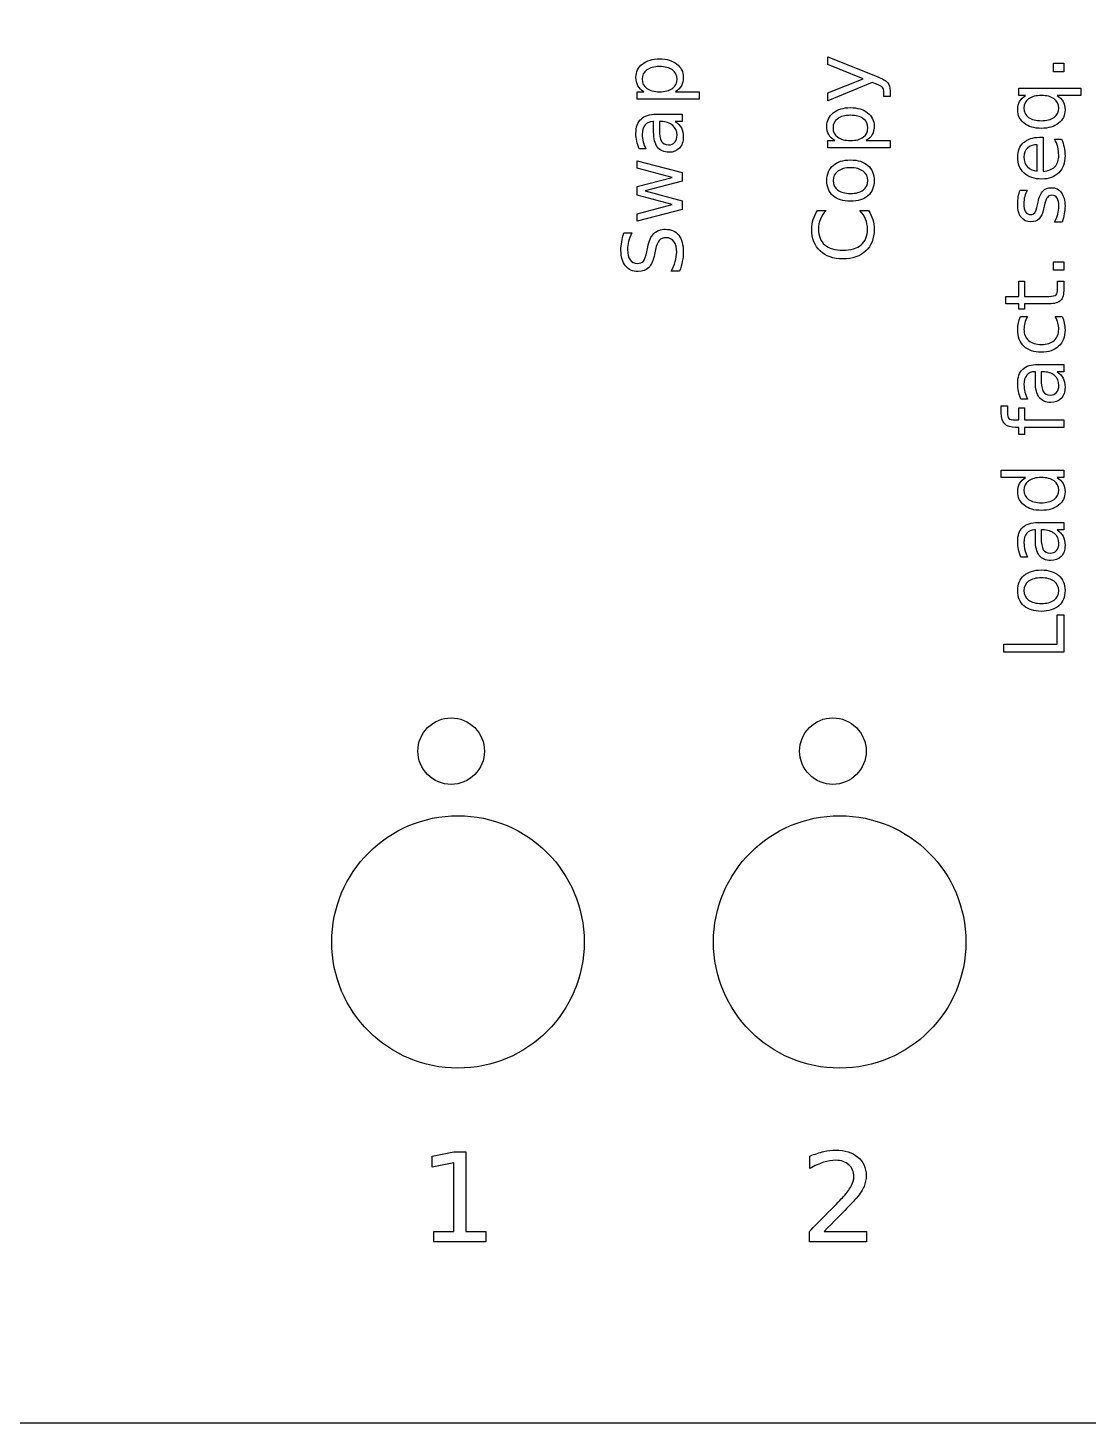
# Model space of a CAD drawing. Extents: x 30 to 245, y 40 to 174.
# Drawn here: x 136.4 to 185.8, y 39.5 to 104.5 of the extents above; entities that cross this region are included whole.
import ezdxf

# ---------------------------------------------------------------- set-up
doc = ezdxf.new("R2010")
doc.units = 0
doc.layers.add('Calque_1', color=7, linetype='CONTINUOUS')

msp = doc.modelspace()

# ---------------------------------------------------------------- linework, layer by layer
at = {"layer": 'Calque_1', "color": 1}
for points in [[(30, 174.5), (245, 174.5), (245, 39.5), (30, 39.5)], [(157.68251, 70.80499)], [(175.46251, 70.80499)], [(162.33, 61.91499)], [(180.11, 61.91499)]]:
    msp.add_lwpolyline(points, close=True, dxfattribs=at)
at = {"layer": 'Calque_1', "color": 7}
for points in [[(165.84187, 102.69687)], [(184.19375, 102.45312), (184.19375, 102.84875), (184.67, 102.84875), (184.67, 102.45312)], [(166.57498, 101.52312)], [(165.69189, 100.47687)], [(174.73187, 100.42437)], [(183.62187, 100.17312)], [(175.46498, 99.25062)], [(164.79, 95.49125), (164.79, 95.83625), (166.42875, 96.2675), (164.79, 96.69687), (164.79, 97.10375), (166.42875, 97.535), (164.79, 97.96437), (164.79, 98.30937), (166.89, 97.76), (166.89, 97.35312), (165.16875, 96.90125), (166.89, 96.4475), (166.89, 96.04062)], [(173.62937, 97.38312)], [(173.92187, 97.38312)], [(173.19629, 95.99562)], [(164.1825, 94.9475)], [(184.19375, 93.20562), (184.19375, 93.60125), (184.67, 93.60125), (184.67, 93.20562)], [(182.65054, 91.04562)], [(183.47189, 88.82187)], [(182.88877, 83.55125)], [(183.62187, 82.37562)], [(183.47189, 81.45687)], [(182.51937, 78.28062)], [(182.81187, 78.28062)], [(181.87062, 75.41187), (181.87062, 75.79062), (184.35125, 75.79062), (184.35125, 77.15375), (184.67, 77.15375), (184.67, 75.41187)], [(155.33062, 48.42313), (156.25875, 48.42313), (156.25875, 51.62657), (155.24906, 51.42407), (155.24906, 51.94157), (156.25312, 52.14407), (156.82125, 52.14407), (156.82125, 48.42313), (157.74937, 48.42313), (157.74937, 47.94501), (155.33062, 47.94501)], [(173.5016, 48.42312)]]:
    msp.add_lwpolyline(points, close=True, dxfattribs=at)
for points in [[(175.90375, 101.89437), (175.74625, 101.95627), (173.68, 101.10689), (173.68, 101.47252), (175.3225, 102.12877), (173.68, 102.78502), (173.68, 103.15064), (175.975, 102.22812)], [(166.575, 101.52312), (167.68875, 101.52312), (167.68875, 101.17625), (164.79, 101.17625), (164.79, 101.52312), (165.10875, 101.52312)], [(176.57875, 101.57187), (176.57875, 101.29625), (176.29, 101.29625), (176.29, 101.49875)], [(182.88877, 101.34875), (182.57, 101.34875), (182.57, 101.69375), (185.46875, 101.69375), (185.46875, 101.34875), (184.355, 101.34875)], [(165.56437, 99.64812), (165.56437, 100.13187), (165.53067, 100.13187)], [(165.69187, 100.47687), (166.89, 100.47687), (166.89, 100.13187), (166.57125, 100.13187)], [(165.91122, 100.13187), (165.83432, 100.13187), (165.83437, 99.78875)], [(165.20439, 98.85687), (164.88564, 98.85687)], [(175.465, 99.25062), (176.57875, 99.25062), (176.57875, 98.90375), (173.68, 98.90375), (173.68, 99.25062), (173.99875, 99.25062)], [(183.43437, 97.82562), (183.4325, 99.05562)], [(183.53365, 99.40062), (183.53375, 99.40062)], [(183.53375, 99.40062), (183.7025, 99.40062), (183.7025, 97.81437)], [(184.23682, 99.32), (184.56307, 99.32)], [(182.63199, 96.94067), (182.63187, 96.94062)], [(182.63187, 96.94062), (182.95812, 96.94062)], [(183.44182, 96.25814), (183.46812, 96.37627)], [(173.19625, 95.99562), (173.59562, 95.99562)], [(175.16879, 95.99562), (175.56441, 95.99562)], [(183.75697, 96.1888), (183.72887, 96.0688)], [(164.1825, 94.9475), (164.55187, 94.9475)], [(184.59317, 95.44814), (184.23692, 95.44814)], [(165.24189, 94.06062), (165.28879, 94.28937)], [(165.64877, 94.17875), (165.60377, 93.94812)], [(166.76629, 93.15687), (166.37629, 93.15687)], [(181.97375, 91.99062), (182.57, 91.99062), (182.57, 92.70125), (182.83812, 92.70125), (182.83812, 91.99062), (183.97812, 91.99062)], [(184.38122, 92.34689), (184.38122, 92.70127), (184.67, 92.70127), (184.67, 92.34689)], [(183.97812, 91.64377), (182.83812, 91.64377), (182.83812, 91.39064), (182.57, 91.39064), (182.57, 91.64377), (181.97375, 91.64377), (181.97375, 91.99062)], [(182.65062, 91.04562), (182.97312, 91.04562)], [(184.27064, 91.04562), (184.58939, 91.04562)], [(183.34437, 87.99312), (183.34437, 88.47687), (183.31067, 88.47687)], [(183.47187, 88.82187), (184.67, 88.82187), (184.67, 88.47687), (184.35125, 88.47687)], [(183.69122, 88.47687), (183.61432, 88.47687), (183.61437, 88.13375)], [(182.98439, 87.20187), (182.66564, 87.20187)], [(181.7525, 86.8925), (182.03937, 86.8925), (182.03937, 86.5625)], [(181.7525, 86.5662), (181.7525, 86.8925)], [(182.38437, 86.23245), (182.57, 86.23245), (182.57, 86.80057), (182.83812, 86.80057), (182.83812, 86.23245), (184.67, 86.23245), (184.67, 85.88557), (182.83812, 85.88557), (182.83812, 85.55557), (182.57, 85.55557), (182.57, 85.88557), (182.42375, 85.88557)], [(182.88875, 83.55125), (181.7525, 83.55125), (181.7525, 83.89625), (184.67, 83.89625), (184.67, 83.55125), (184.355, 83.55125)], [(183.47187, 81.45687), (184.67, 81.45687), (184.67, 81.11187), (184.35125, 81.11187)], [(183.34437, 80.62812), (183.34437, 81.11187), (183.31067, 81.11187)], [(183.69122, 81.11187), (183.61432, 81.11187), (183.61437, 80.76875)], [(182.98439, 79.83687), (182.66564, 79.83687)], [(172.84625, 51.36783), (172.84625, 51.94158)], [(173.50156, 48.42313), (175.48437, 48.42313), (175.48437, 47.94501), (172.81812, 47.94501), (172.81812, 48.42313)]]:
    msp.add_lwpolyline(points, dxfattribs=at)
for points in [[(164.73935, 102.19437), (164.73935, 102.44937), (164.8406, 102.656247), (165.0431, 102.815)], [(165.0431, 102.815), (165.2456, 102.975), (165.51185, 103.055), (165.84185, 103.055)], [(165.84187, 102.69687), (165.588123, 102.69687), (165.389373, 102.64437), (165.24562, 102.53937)], [(165.84185, 103.055), (166.17185, 103.055), (166.4381, 102.975), (166.6406, 102.815)], [(166.44, 102.53937), (166.295, 102.64437), (166.095623, 102.69687), (165.84187, 102.69687)], [(166.6406, 102.815), (166.8431, 102.656247), (166.94435, 102.44937), (166.94435, 102.19437)], [(164.83125, 101.79687), (164.769983, 101.908123), (164.73935, 102.040623), (164.73935, 102.19437)], [(165.24562, 102.53937), (165.10062, 102.435623), (165.02812, 102.2925), (165.02812, 102.11)], [(165.02812, 102.11), (165.02812, 101.9275), (165.10062, 101.78375), (165.24562, 101.67875)], [(166.65562, 102.11), (166.65562, 102.2925), (166.583747, 102.435623), (166.44, 102.53937)], [(166.44, 101.67875), (166.583747, 101.78375), (166.65562, 101.9275), (166.65562, 102.11)], [(166.94435, 102.19437), (166.94435, 102.040623), (166.91435, 101.908123), (166.85435, 101.79687)], [(175.975, 102.22812), (176.225, 102.13062), (176.388123, 102.03562), (176.46437, 101.94312)], [(165.10875, 101.52312), (164.98375, 101.59562), (164.89125, 101.68687), (164.83125, 101.79687)], [(165.24562, 101.67875), (165.389373, 101.574997), (165.588123, 101.52312), (165.84187, 101.52312)], [(165.84187, 101.52312), (166.095623, 101.52312), (166.295, 101.574997), (166.44, 101.67875)], [(166.85435, 101.79687), (166.793083, 101.68687), (166.69996, 101.59562), (166.57498, 101.52312)], [(176.2225, 101.72), (176.1775, 101.772533), (176.07125, 101.830657), (175.90375, 101.89437)], [(176.29, 101.49875), (176.29, 101.59375), (176.2675, 101.6675), (176.2225, 101.72)], [(176.46437, 101.94312), (176.540623, 101.85062), (176.57875, 101.72687), (176.57875, 101.57187)], [(173.9331, 100.5425), (174.1356, 100.7025), (174.40185, 100.7825), (174.73185, 100.7825)], [(174.73185, 100.7825), (175.06185, 100.7825), (175.3281, 100.7025), (175.5306, 100.5425)], [(182.51937, 100.67562), (182.51937, 100.83062), (182.550003, 100.96312), (182.61127, 101.07312)], [(182.61127, 101.07312), (182.67127, 101.184373), (182.76377, 101.27625), (182.88877, 101.34875)], [(183.02562, 101.19125), (182.88062, 101.08625), (182.80812, 100.9425), (182.80812, 100.76)], [(182.80812, 100.76), (182.80812, 100.5775), (182.88062, 100.43375), (183.02562, 100.32875)], [(183.62187, 101.34875), (183.368123, 101.34875), (183.169373, 101.29625), (183.02562, 101.19125)], [(184.22, 101.19125), (184.075, 101.29625), (183.875623, 101.34875), (183.62187, 101.34875)], [(184.43562, 100.76), (184.43562, 100.9425), (184.363747, 101.08625), (184.22, 101.19125)], [(184.22, 100.32875), (184.363747, 100.43375), (184.43562, 100.5775), (184.43562, 100.76)], [(184.355, 101.34875), (184.48, 101.27625), (184.573123, 101.184373), (184.63437, 101.07312)], [(184.63437, 101.07312), (184.69437, 100.96312), (184.72437, 100.83062), (184.72437, 100.67562)], [(164.73939, 99.57125), (164.73939, 99.874997), (164.81814, 100.10187), (164.97564, 100.25187)], [(164.97564, 100.25187), (165.13314, 100.40187), (165.37189, 100.47687), (165.69189, 100.47687)], [(165.53067, 100.13187), (165.371923, 100.13187), (165.249423, 100.07937), (165.16317, 99.97437)], [(166.45309, 99.9575), (166.316843, 100.073747), (166.13622, 100.13187), (165.91122, 100.13187)], [(166.57125, 100.13187), (166.69875, 100.053123), (166.793123, 99.955), (166.85437, 99.8375)], [(173.62935, 99.92187), (173.62935, 100.17687), (173.7306, 100.383747), (173.9331, 100.5425)], [(174.13562, 100.26687), (173.99062, 100.163123), (173.91812, 100.02), (173.91812, 99.8375)], [(174.73187, 100.42437), (174.478123, 100.42437), (174.279373, 100.37187), (174.13562, 100.26687)], [(175.33, 100.26687), (175.185, 100.37187), (174.985623, 100.42437), (174.73187, 100.42437)], [(175.54562, 99.8375), (175.54562, 100.02), (175.473747, 100.163123), (175.33, 100.26687)], [(175.5306, 100.5425), (175.7331, 100.383747), (175.83435, 100.17687), (175.83435, 99.92187)], [(182.82312, 100.055), (182.62062, 100.215), (182.51937, 100.421873), (182.51937, 100.67562)], [(183.02562, 100.32875), (183.169373, 100.224997), (183.368123, 100.17312), (183.62187, 100.17312)], [(183.62187, 100.17312), (183.875623, 100.17312), (184.075, 100.224997), (184.22, 100.32875)], [(184.72437, 100.67562), (184.72437, 100.421873), (184.62312, 100.215), (184.42062, 100.055)], [(164.77689, 99.22437), (164.75189, 99.343123), (164.73939, 99.45875), (164.73939, 99.57125)], [(165.16317, 99.97437), (165.07567, 99.870623), (165.03192, 99.724373), (165.03192, 99.53562)], [(165.03192, 99.53562), (165.03192, 99.41562), (165.046287, 99.298747), (165.07502, 99.185)], [(165.74437, 98.93937), (165.62437, 99.098123), (165.56437, 99.334373), (165.56437, 99.64812)], [(165.83437, 99.78875), (165.83437, 99.509997), (165.866237, 99.31687), (165.92997, 99.20937)], [(166.65559, 99.49812), (166.65559, 99.689373), (166.58809, 99.8425), (166.45309, 99.9575)], [(166.54872, 99.16812), (166.619967, 99.249373), (166.65559, 99.359373), (166.65559, 99.49812)], [(166.85437, 99.8375), (166.91437, 99.72), (166.94437, 99.57625), (166.94437, 99.40625)], [(173.72125, 99.52437), (173.659983, 99.635623), (173.62935, 99.768123), (173.62935, 99.92187)], [(173.99875, 99.25062), (173.87375, 99.32312), (173.78125, 99.41437), (173.72125, 99.52437)], [(173.91812, 99.8375), (173.91812, 99.655), (173.99062, 99.51125), (174.13562, 99.40625)], [(175.33, 99.40625), (175.473747, 99.51125), (175.54562, 99.655), (175.54562, 99.8375)], [(175.74435, 99.52437), (175.683083, 99.41437), (175.58996, 99.32312), (175.46498, 99.25062)], [(175.83435, 99.92187), (175.83435, 99.768123), (175.80435, 99.635623), (175.74435, 99.52437)], [(183.62187, 99.81687), (183.29187, 99.81687), (183.02562, 99.896247), (182.82312, 100.055)], [(184.42062, 100.055), (184.21812, 99.896247), (183.95187, 99.81687), (183.62187, 99.81687)], [(164.88564, 98.85687), (164.836907, 98.983123), (164.800657, 99.105623), (164.77689, 99.22437)], [(165.07502, 99.185), (165.103753, 99.071247), (165.146877, 98.96187), (165.20439, 98.85687)], [(166.27875, 98.70312), (166.042497, 98.70312), (165.86437, 98.78187), (165.74437, 98.93937)], [(165.92997, 99.20937), (165.993703, 99.10187), (166.102453, 99.04812), (166.25622, 99.04812)], [(166.25622, 99.04812), (166.37872, 99.04812), (166.47622, 99.08812), (166.54872, 99.16812)], [(166.76437, 98.8925), (166.643123, 98.766247), (166.48125, 98.70312), (166.27875, 98.70312)], [(166.94437, 99.40625), (166.94437, 99.19125), (166.88437, 99.02), (166.76437, 98.8925)], [(174.13562, 99.40625), (174.279373, 99.302497), (174.478123, 99.25062), (174.73187, 99.25062)], [(174.73187, 99.25062), (174.985623, 99.25062), (175.185, 99.302497), (175.33, 99.40625)], [(182.51927, 98.48375), (182.51927, 98.76625), (182.61052, 98.989373), (182.79302, 99.15312)], [(182.79302, 99.15312), (182.974273, 99.31812), (183.22115, 99.40062), (183.53365, 99.40062)], [(182.98062, 98.89625), (182.86812, 98.79375), (182.81187, 98.6575), (182.81187, 98.4875)], [(183.4325, 99.05562), (183.243747, 99.052953), (183.09312, 98.99983), (182.98062, 98.89625)], [(184.38307, 98.94875), (184.350603, 99.07375), (184.301853, 99.1975), (184.23682, 99.32)], [(184.43187, 98.56437), (184.43187, 98.69687), (184.415603, 98.824997), (184.38307, 98.94875)], [(184.56307, 99.32), (184.615603, 99.196247), (184.655603, 99.06937), (184.68307, 98.93937)], [(184.68307, 98.93937), (184.710537, 98.80937), (184.72427, 98.677497), (184.72427, 98.54375)], [(173.92187, 98.09), (174.11687, 98.261247), (174.38687, 98.34687), (174.73187, 98.34687)], [(174.73187, 98.34687), (175.075623, 98.34687), (175.345623, 98.261247), (175.54187, 98.09)], [(182.82302, 97.73187), (182.62052, 97.918123), (182.51927, 98.16875), (182.51927, 98.48375)], [(182.81187, 98.4875), (182.81187, 98.295), (182.866247, 98.140623), (182.975, 98.02437)], [(184.24625, 98.02812), (184.369997, 98.156873), (184.43187, 98.335623), (184.43187, 98.56437)], [(184.72427, 98.54375), (184.72427, 98.20875), (184.62677, 97.943123), (184.43177, 97.74687)], [(173.62937, 97.38312), (173.62937, 97.68312), (173.72687, 97.918747), (173.92187, 98.09)], [(174.14125, 97.82), (173.994997, 97.7125), (173.92187, 97.566873), (173.92187, 97.38312)], [(174.73187, 97.98125), (174.483123, 97.98125), (174.28625, 97.9275), (174.14125, 97.82)], [(175.32437, 97.82), (175.17937, 97.9275), (174.98187, 97.98125), (174.73187, 97.98125)], [(175.54187, 97.38312), (175.54187, 97.566873), (175.46937, 97.7125), (175.32437, 97.82)], [(175.54187, 98.09), (175.73687, 97.918747), (175.83437, 97.68312), (175.83437, 97.38312)], [(183.64052, 97.45437), (183.296773, 97.45437), (183.024273, 97.54687), (182.82302, 97.73187)], [(182.975, 98.02437), (183.083747, 97.90937), (183.23687, 97.84312), (183.43437, 97.82562)], [(184.43177, 97.74687), (184.23677, 97.55187), (183.97302, 97.45437), (183.64052, 97.45437)], [(183.7025, 97.81437), (183.94, 97.82937), (184.12125, 97.90062), (184.24625, 98.02812)], [(173.92187, 96.67437), (173.72687, 96.845623), (173.62937, 97.081873), (173.62937, 97.38312)], [(173.92187, 97.38312), (173.92187, 97.19812), (173.99437, 97.05187), (174.13937, 96.94437)], [(174.13937, 96.94437), (174.283123, 96.83687), (174.480623, 96.78312), (174.73187, 96.78312)], [(174.73187, 96.78312), (174.983123, 96.78312), (175.18125, 96.836247), (175.32625, 96.9425)], [(175.32625, 96.9425), (175.469997, 97.05), (175.54187, 97.196873), (175.54187, 97.38312)], [(175.83437, 97.38312), (175.83437, 97.081873), (175.73687, 96.845623), (175.54187, 96.67437)], [(182.54759, 96.62942), (182.566323, 96.74192), (182.594457, 96.84567), (182.63199, 96.94067)], [(182.95812, 96.94062), (182.90812, 96.84312), (182.87062, 96.74187), (182.84562, 96.63687)], [(183.46812, 96.37627), (183.520653, 96.62127), (183.59503, 96.79502), (183.69125, 96.89752)], [(183.69125, 96.89752), (183.78625, 97.001267), (183.919373, 97.05314), (184.09062, 97.05314)], [(184.09062, 97.05314), (184.28562, 97.05314), (184.439997, 96.97564), (184.55375, 96.82064)], [(174.73187, 96.41937), (174.38687, 96.41937), (174.11687, 96.50437), (173.92187, 96.67437)], [(175.54187, 96.67437), (175.345623, 96.50437), (175.075623, 96.41937), (174.73187, 96.41937)], [(182.51949, 96.26942), (182.51949, 96.39692), (182.528857, 96.51692), (182.54759, 96.62942)], [(182.68074, 95.67317), (182.57324, 95.81317), (182.51949, 96.01192), (182.51949, 96.26942)], [(182.84562, 96.63687), (182.82062, 96.53187), (182.80812, 96.42312), (182.80812, 96.31062)], [(182.80812, 96.31062), (182.80812, 96.139373), (182.834353, 96.010623), (182.88682, 95.92437)], [(183.31245, 95.88877), (183.35745, 95.950037), (183.400573, 96.07316), (183.44182, 96.25814)], [(183.90135, 96.60317), (183.85135, 96.540703), (183.803223, 96.40258), (183.75697, 96.1888)], [(184.11697, 96.69877), (184.023223, 96.69877), (183.95135, 96.666903), (183.90135, 96.60317)], [(184.35322, 96.56752), (184.296953, 96.65502), (184.218203, 96.69877), (184.11697, 96.69877)], [(184.43572, 96.19252), (184.43572, 96.35502), (184.40822, 96.48002), (184.35322, 96.56752)], [(184.55375, 96.82064), (184.667497, 96.666893), (184.72437, 96.45502), (184.72437, 96.18502)], [(172.93004, 95.105), (172.93004, 95.2725), (172.95254, 95.43), (172.99754, 95.5775)], [(172.99754, 95.5775), (173.041273, 95.726247), (173.107523, 95.86562), (173.19629, 95.99562)], [(173.32937, 95.58687), (173.270637, 95.443123), (173.24127, 95.29), (173.24127, 95.1275)], [(173.59562, 95.99562), (173.476873, 95.86812), (173.388123, 95.73187), (173.32937, 95.58687)], [(175.43504, 95.58687), (175.376307, 95.73187), (175.287557, 95.86812), (175.16879, 95.99562)], [(175.52314, 95.1275), (175.52314, 95.29), (175.493773, 95.443123), (175.43504, 95.58687)], [(175.56441, 95.99562), (175.65441, 95.86312), (175.72191, 95.722497), (175.76691, 95.57375)], [(175.76691, 95.57375), (175.81191, 95.42625), (175.83441, 95.27), (175.83441, 95.105)], [(183.13824, 95.46317), (182.94074, 95.46317), (182.78824, 95.53317), (182.68074, 95.67317)], [(182.88682, 95.92437), (182.939353, 95.83937), (183.018103, 95.79687), (183.12307, 95.79687)], [(183.12307, 95.79687), (183.20307, 95.79687), (183.266197, 95.827503), (183.31245, 95.88877)], [(183.52262, 95.60567), (183.428867, 95.51067), (183.30074, 95.46317), (183.13824, 95.46317)], [(183.72887, 96.0688), (183.68387, 95.855047), (183.61512, 95.70067), (183.52262, 95.60567)], [(184.23692, 95.44814), (184.303187, 95.57564), (184.353187, 95.701267), (184.38692, 95.82502)], [(184.38692, 95.82502), (184.419453, 95.948767), (184.43572, 96.071267), (184.43572, 96.19252)], [(184.69067, 95.83252), (184.669403, 95.711267), (184.636903, 95.58314), (184.59317, 95.44814)], [(184.72437, 96.18502), (184.72437, 96.07252), (184.713137, 95.95502), (184.69067, 95.83252)], [(164.07562, 94.52937), (164.099353, 94.665623), (164.13498, 94.805), (164.1825, 94.9475)], [(164.55187, 94.9475), (164.483123, 94.803747), (164.431873, 94.66812), (164.39812, 94.54062)], [(165.28879, 94.28937), (165.342523, 94.57187), (165.437523, 94.779997), (165.57379, 94.91375)], [(165.57379, 94.91375), (165.70879, 95.04875), (165.89004, 95.11625), (166.11754, 95.11625)], [(166.11754, 95.11625), (166.388787, 95.11625), (166.59441, 95.025), (166.73441, 94.8425)], [(173.32004, 94.10375), (173.06004, 94.347497), (172.93004, 94.681247), (172.93004, 95.105)], [(173.24127, 95.1275), (173.24127, 94.8075), (173.339393, 94.5625), (173.53564, 94.3925)], [(175.23064, 94.3925), (175.42564, 94.5625), (175.52314, 94.8075), (175.52314, 95.1275)], [(175.83441, 95.105), (175.83441, 94.681247), (175.705037, 94.347497), (175.44629, 94.10375)], [(164.04002, 94.12812), (164.04002, 94.259373), (164.051887, 94.393123), (164.07562, 94.52937)], [(164.39812, 94.54062), (164.364387, 94.41312), (164.34752, 94.289997), (164.34752, 94.17125)], [(165.82314, 94.59312), (165.74564, 94.509373), (165.687517, 94.37125), (165.64877, 94.17875)], [(166.14564, 94.72062), (166.00814, 94.72062), (165.90064, 94.67812), (165.82314, 94.59312)], [(166.50939, 94.54437), (166.42439, 94.66187), (166.30314, 94.72062), (166.14564, 94.72062)], [(166.63689, 94.04375), (166.63689, 94.259997), (166.59439, 94.42687), (166.50939, 94.54437)], [(166.73441, 94.8425), (166.87441, 94.661247), (166.94441, 94.394997), (166.94441, 94.04375)], [(173.53564, 94.3925), (173.73064, 94.2225), (174.01314, 94.1375), (174.38314, 94.1375)], [(174.38314, 94.1375), (174.751893, 94.1375), (175.034393, 94.2225), (175.23064, 94.3925)], [(164.25377, 93.40625), (164.11127, 93.58125), (164.04002, 93.821873), (164.04002, 94.12812)], [(164.34752, 94.17125), (164.34752, 93.964997), (164.38752, 93.80562), (164.46752, 93.69312)], [(164.46752, 93.69312), (164.54752, 93.581873), (164.66127, 93.52625), (164.80877, 93.52625)], [(164.80877, 93.52625), (164.932517, 93.52625), (165.026267, 93.563123), (165.09002, 93.63687)], [(165.09002, 93.63687), (165.152487, 93.71187), (165.20311, 93.85312), (165.24189, 94.06062)], [(165.60377, 93.94812), (165.547503, 93.66562), (165.459377, 93.461247), (165.33939, 93.335)], [(166.37629, 93.15687), (166.462537, 93.310623), (166.527537, 93.46125), (166.57129, 93.60875)], [(166.57129, 93.60875), (166.615023, 93.75625), (166.63689, 93.90125), (166.63689, 94.04375)], [(166.89941, 93.62), (166.86941, 93.471247), (166.825037, 93.31687), (166.76629, 93.15687)], [(166.94441, 94.04375), (166.94441, 93.91125), (166.92941, 93.77), (166.89941, 93.62)], [(174.38316, 93.73812), (173.93316, 93.73812), (173.578787, 93.859997), (173.32004, 94.10375)], [(175.44629, 94.10375), (175.18629, 93.859997), (174.831913, 93.73812), (174.38316, 93.73812)], [(164.83877, 93.14562), (164.59127, 93.14562), (164.39627, 93.232497), (164.25377, 93.40625)], [(165.33939, 93.335), (165.21939, 93.208747), (165.052517, 93.14562), (164.83877, 93.14562)], [(184.30812, 92.06002), (184.356853, 92.107487), (184.38122, 92.20311), (184.38122, 92.34689)], [(184.67, 92.34689), (184.67, 92.080643), (184.620623, 91.896893), (184.52187, 91.79564)], [(183.97812, 91.99062), (184.149373, 91.99062), (184.259373, 92.013753), (184.30812, 92.06002)], [(184.52187, 91.79564), (184.42187, 91.694393), (184.24062, 91.64377), (183.97812, 91.64377)], [(182.55304, 90.75125), (182.574307, 90.852497), (182.606807, 90.95062), (182.65054, 91.04562)], [(182.97312, 91.04562), (182.919387, 90.94812), (182.879387, 90.849997), (182.85312, 90.75125)], [(184.39252, 90.75125), (184.364987, 90.849997), (184.32436, 90.94812), (184.27064, 91.04562)], [(184.58939, 91.04562), (184.63439, 90.949373), (184.66814, 90.849373), (184.69064, 90.74562)], [(182.51934, 90.44), (182.51934, 90.546247), (182.530573, 90.649997), (182.55304, 90.75125)], [(182.81372, 89.66562), (182.617467, 89.854373), (182.51934, 90.1125), (182.51934, 90.44)], [(182.85312, 90.75125), (182.825653, 90.65375), (182.81192, 90.555), (182.81192, 90.455)], [(182.81192, 90.455), (182.81192, 90.231247), (182.88317, 90.057497), (183.02567, 89.93375)], [(184.22005, 89.93375), (184.361297, 90.057497), (184.43192, 90.231247), (184.43192, 90.455)], [(184.43192, 90.455), (184.43192, 90.555), (184.418787, 90.65375), (184.39252, 90.75125)], [(184.72434, 90.4175), (184.72434, 90.101247), (184.624967, 89.849997), (184.42622, 89.66375)], [(184.69064, 90.74562), (184.713107, 90.64312), (184.72434, 90.533747), (184.72434, 90.4175)], [(183.02567, 89.93375), (183.166923, 89.809997), (183.365673, 89.74812), (183.62192, 89.74812)], [(183.62192, 89.74812), (183.878173, 89.74812), (184.07755, 89.809997), (184.22005, 89.93375)], [(183.62184, 89.38437), (183.27934, 89.38437), (183.009967, 89.47812), (182.81372, 89.66562)], [(184.42622, 89.66375), (184.227467, 89.477497), (183.95934, 89.38437), (183.62184, 89.38437)], [(182.51939, 87.91625), (182.51939, 88.219997), (182.59814, 88.44687), (182.75564, 88.59687)], [(182.75564, 88.59687), (182.91314, 88.74687), (183.15189, 88.82187), (183.47189, 88.82187)], [(183.31067, 88.47687), (183.151923, 88.47687), (183.029423, 88.42437), (182.94317, 88.31937)], [(184.23309, 88.3025), (184.096843, 88.418747), (183.91622, 88.47687), (183.69122, 88.47687)], [(184.35125, 88.47687), (184.47875, 88.398123), (184.573123, 88.3), (184.63437, 88.1825)], [(182.55689, 87.56937), (182.53189, 87.688123), (182.51939, 87.80375), (182.51939, 87.91625)], [(182.94317, 88.31937), (182.85567, 88.215623), (182.81192, 88.069373), (182.81192, 87.88062)], [(182.81192, 87.88062), (182.81192, 87.76062), (182.826287, 87.643747), (182.85502, 87.53)], [(183.52437, 87.28437), (183.40437, 87.443123), (183.34437, 87.679373), (183.34437, 87.99312)], [(183.61437, 88.13375), (183.61437, 87.854997), (183.646237, 87.66187), (183.70997, 87.55437)], [(184.43559, 87.84312), (184.43559, 88.034373), (184.36809, 88.1875), (184.23309, 88.3025)], [(184.32872, 87.51312), (184.399967, 87.594373), (184.43559, 87.704373), (184.43559, 87.84312)], [(184.72437, 87.75125), (184.72437, 87.53625), (184.66437, 87.365), (184.54437, 87.2375)], [(184.63437, 88.1825), (184.69437, 88.065), (184.72437, 87.92125), (184.72437, 87.75125)], [(182.66564, 87.20187), (182.616907, 87.328123), (182.580657, 87.450623), (182.55689, 87.56937)], [(182.85502, 87.53), (182.883753, 87.416247), (182.926877, 87.30687), (182.98439, 87.20187)], [(184.05875, 87.04812), (183.822497, 87.04812), (183.64437, 87.12687), (183.52437, 87.28437)], [(183.70997, 87.55437), (183.773703, 87.44687), (183.882453, 87.39312), (184.03622, 87.39312)], [(184.03622, 87.39312), (184.15872, 87.39312), (184.25622, 87.43312), (184.32872, 87.51312)], [(184.54437, 87.2375), (184.423123, 87.111247), (184.26125, 87.04812), (184.05875, 87.04812)], [(181.91375, 86.0487), (181.80625, 86.157447), (181.7525, 86.329947), (181.7525, 86.5662)], [(182.03937, 86.5625), (182.03937, 86.438747), (182.06437, 86.352497), (182.11437, 86.30375)], [(182.42375, 85.88557), (182.189997, 85.88557), (182.019997, 85.939947), (181.91375, 86.0487)], [(182.11437, 86.30375), (182.16437, 86.256217), (182.25437, 86.23245), (182.38437, 86.23245)], [(182.51937, 82.87812), (182.51937, 83.03312), (182.550003, 83.16562), (182.61127, 83.27562)], [(182.61127, 83.27562), (182.67127, 83.386873), (182.76377, 83.47875), (182.88877, 83.55125)], [(183.02562, 83.39375), (182.88062, 83.28875), (182.80812, 83.145), (182.80812, 82.9625)], [(183.62187, 83.55125), (183.368123, 83.55125), (183.169373, 83.49875), (183.02562, 83.39375)], [(184.22, 83.39375), (184.075, 83.49875), (183.875623, 83.55125), (183.62187, 83.55125)], [(184.43562, 82.9625), (184.43562, 83.145), (184.363747, 83.28875), (184.22, 83.39375)], [(184.355, 83.55125), (184.48, 83.47875), (184.573123, 83.386873), (184.63437, 83.27562)], [(184.63437, 83.27562), (184.69437, 83.16562), (184.72437, 83.03312), (184.72437, 82.87812)], [(182.82312, 82.2575), (182.62062, 82.4175), (182.51937, 82.624373), (182.51937, 82.87812)], [(182.80812, 82.9625), (182.80812, 82.78), (182.88062, 82.63625), (183.02562, 82.53125)], [(184.22, 82.53125), (184.363747, 82.63625), (184.43562, 82.78), (184.43562, 82.9625)], [(184.72437, 82.87812), (184.72437, 82.624373), (184.62312, 82.4175), (184.42062, 82.2575)], [(183.62187, 82.01937), (183.29187, 82.01937), (183.02562, 82.098747), (182.82312, 82.2575)], [(183.02562, 82.53125), (183.169373, 82.427497), (183.368123, 82.37562), (183.62187, 82.37562)], [(183.62187, 82.37562), (183.875623, 82.37562), (184.075, 82.427497), (184.22, 82.53125)], [(184.42062, 82.2575), (184.21812, 82.098747), (183.95187, 82.01937), (183.62187, 82.01937)], [(182.75564, 81.23187), (182.91314, 81.38187), (183.15189, 81.45687), (183.47189, 81.45687)], [(182.51939, 80.55125), (182.51939, 80.854997), (182.59814, 81.08187), (182.75564, 81.23187)], [(182.94317, 80.95437), (182.85567, 80.850623), (182.81192, 80.704373), (182.81192, 80.51562)], [(183.31067, 81.11187), (183.151923, 81.11187), (183.029423, 81.05937), (182.94317, 80.95437)], [(183.52437, 79.91937), (183.40437, 80.078123), (183.34437, 80.314373), (183.34437, 80.62812)], [(183.61437, 80.76875), (183.61437, 80.489997), (183.646237, 80.29687), (183.70997, 80.18937)], [(184.23309, 80.9375), (184.096843, 81.053747), (183.91622, 81.11187), (183.69122, 81.11187)], [(184.43559, 80.47812), (184.43559, 80.669373), (184.36809, 80.8225), (184.23309, 80.9375)], [(184.35125, 81.11187), (184.47875, 81.033123), (184.573123, 80.935), (184.63437, 80.8175)], [(184.63437, 80.8175), (184.69437, 80.7), (184.72437, 80.55625), (184.72437, 80.38625)], [(182.55689, 80.20437), (182.53189, 80.323123), (182.51939, 80.43875), (182.51939, 80.55125)], [(182.66564, 79.83687), (182.616907, 79.963123), (182.580657, 80.085623), (182.55689, 80.20437)], [(182.81192, 80.51562), (182.81192, 80.39562), (182.826287, 80.278747), (182.85502, 80.165)], [(182.85502, 80.165), (182.883753, 80.051247), (182.926877, 79.94187), (182.98439, 79.83687)], [(183.70997, 80.18937), (183.773703, 80.08187), (183.882453, 80.02812), (184.03622, 80.02812)], [(184.03622, 80.02812), (184.15872, 80.02812), (184.25622, 80.06812), (184.32872, 80.14812)], [(184.32872, 80.14812), (184.399967, 80.229373), (184.43559, 80.339373), (184.43559, 80.47812)], [(184.72437, 80.38625), (184.72437, 80.17125), (184.66437, 80), (184.54437, 79.8725)], [(184.05875, 79.68312), (183.822497, 79.68312), (183.64437, 79.76187), (183.52437, 79.91937)], [(184.54437, 79.8725), (184.423123, 79.746247), (184.26125, 79.68312), (184.05875, 79.68312)], [(182.51937, 78.28062), (182.51937, 78.58062), (182.61687, 78.816247), (182.81187, 78.9875)], [(182.81187, 78.9875), (183.00687, 79.158747), (183.27687, 79.24437), (183.62187, 79.24437)], [(183.03125, 78.7175), (182.884997, 78.61), (182.81187, 78.464373), (182.81187, 78.28062)], [(183.62187, 78.87875), (183.373123, 78.87875), (183.17625, 78.825), (183.03125, 78.7175)], [(183.62187, 79.24437), (183.965623, 79.24437), (184.235623, 79.158747), (184.43187, 78.9875)], [(184.21437, 78.7175), (184.06937, 78.825), (183.87187, 78.87875), (183.62187, 78.87875)], [(184.43187, 78.28062), (184.43187, 78.464373), (184.35937, 78.61), (184.21437, 78.7175)], [(184.43187, 78.9875), (184.62687, 78.816247), (184.72437, 78.58062), (184.72437, 78.28062)], [(182.81187, 77.57187), (182.61687, 77.743123), (182.51937, 77.979373), (182.51937, 78.28062)], [(182.81187, 78.28062), (182.81187, 78.09562), (182.88437, 77.94937), (183.02937, 77.84187)], [(184.21625, 77.84), (184.359997, 77.9475), (184.43187, 78.094373), (184.43187, 78.28062)], [(184.72437, 78.28062), (184.72437, 77.979373), (184.62687, 77.743123), (184.43187, 77.57187)], [(183.62187, 77.31687), (183.27687, 77.31687), (183.00687, 77.40187), (182.81187, 77.57187)], [(183.02937, 77.84187), (183.173123, 77.73437), (183.370623, 77.68062), (183.62187, 77.68062)], [(183.62187, 77.68062), (183.873123, 77.68062), (184.07125, 77.733747), (184.21625, 77.84)], [(184.43187, 77.57187), (184.235623, 77.40187), (183.965623, 77.31687), (183.62187, 77.31687)], [(172.84625, 51.94158), (173.074997, 52.033453), (173.288747, 52.102827), (173.4875, 52.1497)], [(173.4875, 52.1497), (173.686247, 52.196567), (173.86812, 52.22), (174.03312, 52.22)], [(174.03312, 52.22), (174.46812, 52.22), (174.814997, 52.11125), (175.07375, 51.89375)], [(173.47906, 51.64908), (173.282187, 51.587213), (173.07125, 51.493463), (172.84625, 51.36783)], [(174.04437, 51.74188), (173.866243, 51.74188), (173.677807, 51.710947), (173.47906, 51.64908)], [(174.65468, 51.53094), (174.49906, 51.671567), (174.295623, 51.74188), (174.04437, 51.74188)], [(174.89093, 50.98532), (174.89093, 51.208447), (174.81218, 51.39032), (174.65468, 51.53094)], [(175.07375, 51.89375), (175.332497, 51.67625), (175.46187, 51.385623), (175.46187, 51.02187)], [(174.78125, 50.56626), (174.85437, 50.70876), (174.89093, 50.848447), (174.89093, 50.98532)], [(175.46187, 51.02187), (175.46187, 50.84937), (175.42907, 50.685307), (175.36347, 50.52968)], [(173.69843, 49.32032), (174.071557, 49.697193), (174.305933, 49.940007), (174.40156, 50.04876)], [(174.40156, 50.04876), (174.583433, 50.253133), (174.709997, 50.425633), (174.78125, 50.56626)], [(175.36347, 50.52968), (175.299737, 50.375933), (175.18255, 50.19406), (175.01191, 49.98406)], [(174.56472, 49.51156), (174.313473, 49.252807), (173.9591, 48.889993), (173.5016, 48.42312)], [(175.01191, 49.98406), (174.965043, 49.92966), (174.81598, 49.77216), (174.56472, 49.51156)], [(172.81812, 48.42313), (173.033747, 48.646257), (173.327183, 48.94532), (173.69843, 49.32032)]]:
    msp.add_open_spline(points, degree=3, dxfattribs=at)
at = {"layer": 'Calque_1', "color": 1}
for points in [[(155.036494, 71.901006), (155.327176, 72.191687), (155.721424, 72.35499), (156.13251, 72.35499)], [(156.13251, 72.35499), (156.543596, 72.35499), (156.937844, 72.191687), (157.228526, 71.901006)], [(172.816494, 71.901006), (173.107176, 72.191687), (173.501424, 72.35499), (173.91251, 72.35499)], [(173.91251, 72.35499), (174.323596, 72.35499), (174.717844, 72.191687), (175.008526, 71.901006)], [(154.58251, 70.80499), (154.58251, 71.216076), (154.745813, 71.610324), (155.036494, 71.901006)], [(157.228526, 71.901006), (157.519207, 71.610324), (157.68251, 71.216076), (157.68251, 70.80499)], [(172.36251, 70.80499), (172.36251, 71.216076), (172.525813, 71.610324), (172.816494, 71.901006)], [(175.008526, 71.901006), (175.299207, 71.610324), (175.46251, 71.216076), (175.46251, 70.80499)], [(155.036494, 69.708974), (154.745813, 69.999656), (154.58251, 70.393904), (154.58251, 70.80499)], [(157.68251, 70.80499), (157.68251, 70.393904), (157.519207, 69.999656), (157.228526, 69.708974)], [(172.816494, 69.708974), (172.525813, 69.999656), (172.36251, 70.393904), (172.36251, 70.80499)], [(175.46251, 70.80499), (175.46251, 70.393904), (175.299207, 69.999656), (175.008526, 69.708974)], [(156.13251, 69.25499), (155.721424, 69.25499), (155.327176, 69.418293), (155.036494, 69.708974)], [(157.228526, 69.708974), (156.937844, 69.418293), (156.543596, 69.25499), (156.13251, 69.25499)], [(173.91251, 69.25499), (173.501424, 69.25499), (173.107176, 69.418293), (172.816494, 69.708974)], [(175.008526, 69.708974), (174.717844, 69.418293), (174.323596, 69.25499), (173.91251, 69.25499)], [(150.57, 61.91499), (150.57, 65.162424), (153.202566, 67.79499), (156.45, 67.79499)], [(156.45, 67.79499), (159.697434, 67.79499), (162.33, 65.162424), (162.33, 61.91499)], [(168.35, 61.91499), (168.35, 65.162424), (170.982566, 67.79499), (174.23, 67.79499)], [(174.23, 67.79499), (177.477434, 67.79499), (180.11, 65.162424), (180.11, 61.91499)], [(156.45, 56.03499), (153.202566, 56.03499), (150.57, 58.667556), (150.57, 61.91499)], [(162.33, 61.91499), (162.33, 58.667556), (159.697434, 56.03499), (156.45, 56.03499)], [(174.23, 56.03499), (170.982566, 56.03499), (168.35, 58.667556), (168.35, 61.91499)], [(180.11, 61.91499), (180.11, 58.667556), (177.477434, 56.03499), (174.23, 56.03499)]]:
    msp.add_open_spline(points, degree=3, dxfattribs=at)

doc.saveas('drawing.dxf')
